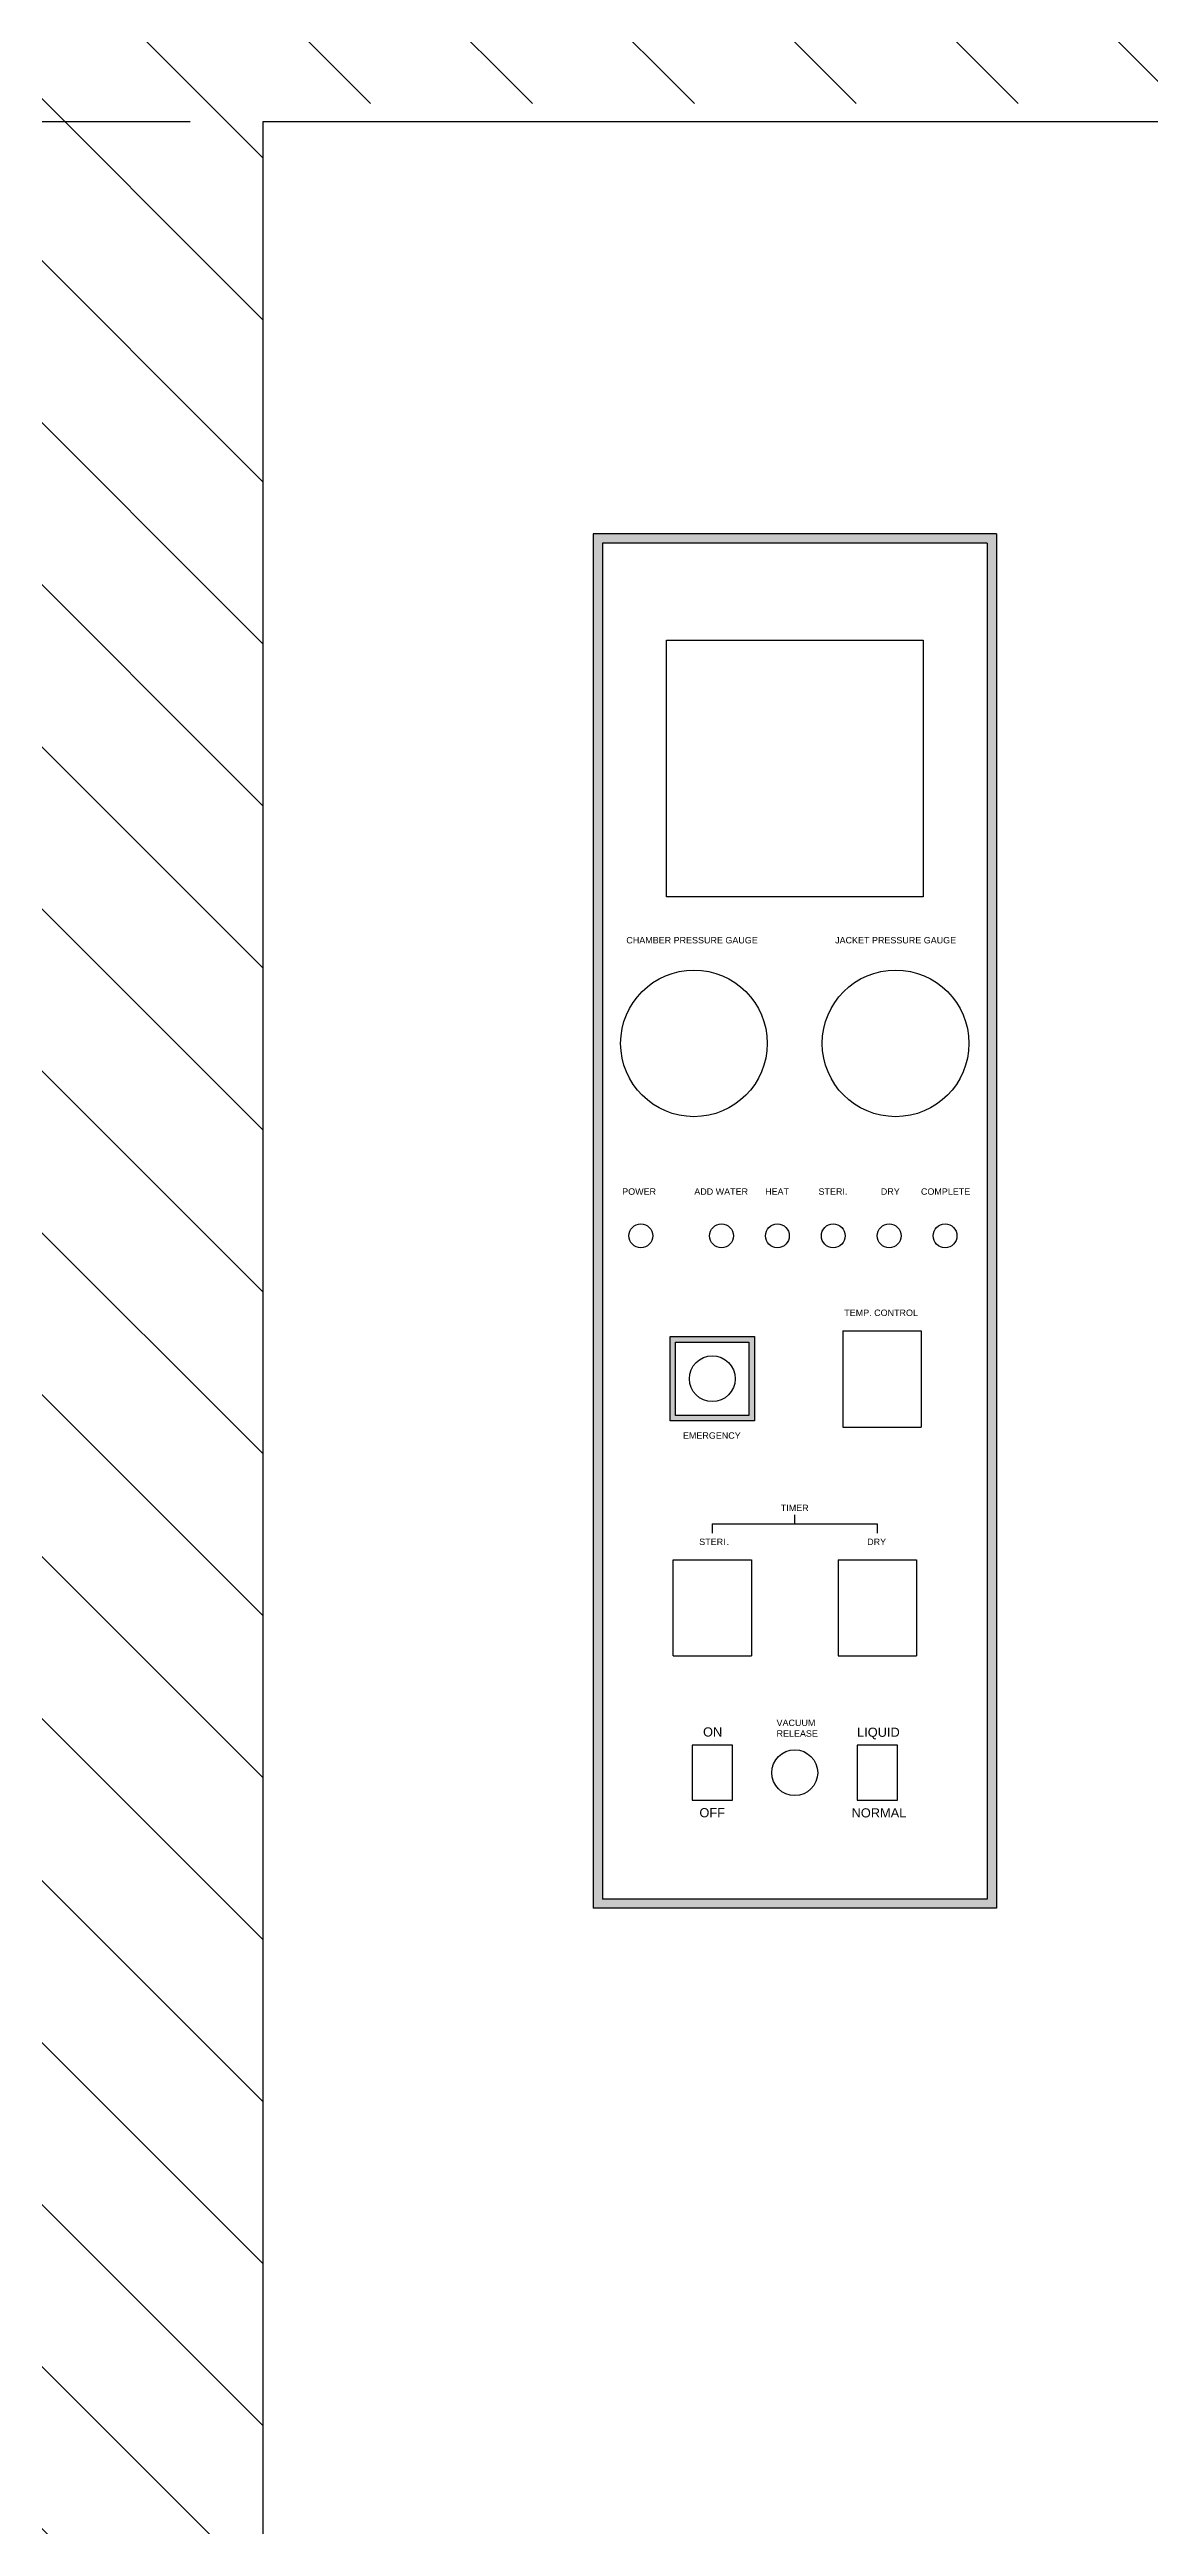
# Model space of a CAD drawing. Header units: millimetres. Extents: x -71403 to 149972, y -2963 to 10300.
# Drawn here: x 6011 to 6612, y 3540 to 4892 of the extents above; entities that cross this region are included whole.
import ezdxf

# ---------------------------------------------------------------- set-up
doc = ezdxf.new("R2010")
doc.units = ezdxf.units.MM
doc.header["$MEASUREMENT"] = 0
doc.layers.get('0').update_dxf_attribs({"lineweight": 25})
doc.layers.add('D', color=3, linetype='Continuous', lineweight=13)
doc.styles.get("Standard").update_dxf_attribs({"font": 'KAIU.TTF'})
doc.styles.add('STU25', font='isocp2.shx')
doc.dimstyles.new('STU25', dxfattribs={"dimscale": 40, "dimtxt": 2.5, "dimasz": 2, "dimexe": 0.6, "dimexo": 1, "dimgap": 1, "dimtad": 1, "dimdsep": 46, "dimtxsty": 'STU25', "dimcen": 2, "dimazin": 2, "dimtfac": 1, "dimtmove": 0, "dimatfit": 3, "dimfxl": 0, "dimtolj": 1, "dimtzin": 0, "dimarcsym": 0})

# ---------------------------------------------------------------- blocks, each defined once
blk = doc.blocks.new('*D4')
at = {"layer": 'D', "color": 0, "lineweight": -2}
for p, q in [((6087.6, 4852.6), (4875.2, 4852.6)), ((4899.2, 4772.6), (4899.2, 2862.6)), ((5287.6, 2782.6), (4875.2, 2782.6))]:
    blk.add_line(p, q, dxfattribs=at)
at = {"layer": 'D', "color": 0}
for points in [[(4885.8, 4772.6), (4912.5, 4772.6), (4899.2, 4852.6)], [(4885.8, 2862.6), (4912.5, 2862.6), (4899.2, 2782.6)]]:
    blk.add_solid(points, dxfattribs=at)
at = {"layer": 'Defpoints', "color": 0}
for p in [(6127.6, 4852.6), (4899.2, 2782.6), (5327.6, 2782.6)]:
    blk.add_point(p, dxfattribs=at)
at = {"layer": 'D', "color": 0, "insert": (4809.2, 3817.6), "char_height": 100, "attachment_point": 5, "rotation": 90, "style": 'STU25'}
blk.add_mtext('\\A1;2070', dxfattribs=at)

msp = doc.modelspace()

# ---------------------------------------------------------------- hatches: boundary and pattern name
h = msp.add_hatch(color=256)
h.paths.add_polyline_path([(6527.567, 4627.636), (6527.567, 3877.636), (6307.567, 3877.636), (6307.567, 4627.636)])
h.paths.add_polyline_path([(6522.567, 4622.636), (6522.567, 3882.636), (6312.567, 3882.636), (6312.567, 4622.636)], flags=16)
h = msp.add_hatch(color=256)
h.paths.add_polyline_path([(6395.567, 4189.636), (6349.567, 4189.636), (6349.567, 4143.636), (6395.567, 4143.636)])
h.paths.add_polyline_path([(6392.567, 4186.636), (6392.567, 4146.636), (6352.567, 4146.636), (6352.567, 4186.636)], flags=16)
at = {"layer": 'D'}
h = msp.add_hatch(dxfattribs=at)
h.set_pattern_fill('ANSI31', color=256, scale=500, angle=90, style=0)
h.paths.add_polyline_path([(5327.567, 6042.636), (8667.567, 6042.636), (8667.567, 4569.571), (7998.352, 4569.571), (7998.352, 2782.636), (7867.567, 2782.636), (7867.567, 2812.636), (7867.567, 3112.636), (7867.567, 4862.636), (6707.567, 4862.636), (6127.567, 4862.636), (6127.567, 2812.636), (6127.567, 2782.636), (5996.783, 2782.636), (5996.783, 4569.571), (5327.567, 4569.571)])

# ---------------------------------------------------------------- linework, layer by layer
for p, q in [((6127.567, 2802.636), (6127.567, 4852.636)), ((6127.567, 4852.636), (6707.567, 4852.636)), ((6307.567, 4627.636), (6307.567, 3877.636)), ((6527.567, 4627.636), (6307.567, 4627.636)), ((6527.567, 4627.636), (6527.567, 3877.636)), ((6312.567, 4622.636), (6312.567, 3882.636)), ((6522.567, 4622.636), (6312.567, 4622.636)), ((6522.567, 4622.636), (6522.567, 3882.636)), ((6443.769, 4192.77), (6443.769, 4140.27)), ((6443.769, 4192.77), (6486.469, 4192.77)), ((6486.469, 4192.77), (6486.469, 4140.27)), ((6443.769, 4140.27), (6486.469, 4140.27)), ((6372.567, 4087.386), (6372.567, 4082.386)), ((6372.567, 4087.386), (6462.567, 4087.386)), ((6417.567, 4087.386), (6417.567, 4092.386)), ((6462.567, 4087.386), (6462.567, 4082.386)), ((6351.217, 4067.886), (6393.917, 4067.886)), ((6351.217, 4015.386), (6351.217, 4067.886)), ((6393.917, 4067.886), (6393.917, 4015.386)), ((6441.217, 4067.886), (6483.917, 4067.886)), ((6441.217, 4067.886), (6441.217, 4015.386)), ((6483.917, 4067.886), (6483.917, 4015.386)), ((6351.217, 4015.386), (6393.917, 4015.386)), ((6441.217, 4015.386), (6483.917, 4015.386)), ((6522.567, 3882.636), (6312.567, 3882.636)), ((6527.567, 3877.636), (6307.567, 3877.636))]:
    msp.add_line(p, q)
for points in [[(6347.567, 4569.636), (6487.567, 4569.636), (6487.567, 4429.636), (6347.567, 4429.636)], [(6349.567, 4189.636), (6395.567, 4189.636), (6395.567, 4143.636), (6349.567, 4143.636)], [(6352.567, 4186.636), (6392.567, 4186.636), (6392.567, 4146.636), (6352.567, 4146.636)], [(6361.567, 3936.636), (6383.567, 3936.636), (6383.567, 3966.636), (6361.567, 3966.636)], [(6451.567, 3936.636), (6473.567, 3936.636), (6473.567, 3966.636), (6451.567, 3966.636)]]:
    msp.add_lwpolyline(points, close=True)
for centre, radius in [((6362.567, 4349.636), 40), ((6472.567, 4349.636), 40), ((6333.568, 4244.636), 6.5), ((6377.568, 4244.636), 6.5), ((6408.068, 4244.636), 6.5), ((6438.568, 4244.636), 6.5), ((6469.068, 4244.636), 6.5), ((6499.568, 4244.636), 6.5), ((6372.567, 4166.636), 12.5), ((6417.567, 3951.636), 12.5)]:
    msp.add_circle(centre, radius)

# ---------------------------------------------------------------- texts
for s, insert, char_height, width, attachment_point in [('{\\fArial|b0|i0|c0|p34;CHAMBER PRESSURE GAUGE}', (6325.654, 4407.688), 3.5, 77.43945, 1), ('{\\fArial|b0|i0|c0|p34;JACKET PRESSURE GAUGE}', (6439.589, 4407.688), 3.5, 67.407, 1), ('{\\fArial|b0|i0|c0|p34;POWER}', (6323.413, 4270.528), 3.5, 19.50054, 1), ('{\\fArial|b0|i0|c0|p34;ADD WATER}', (6377.413, 4268.761), 3.5, 29.9713, 5), ('{\\fArial|b0|i0|c0|p34;HEAT}', (6407.913, 4268.761), 3.5, 19, 5), ('{\\fArial|b0|i0|c0|p34;STERI.}', (6438.413, 4268.761), 3.5, 19, 5), ('{\\fArial|b0|i0|c0|p34;DRY}', (6464.533, 4270.528), 3.5, 14.99983, 1), ('{\\fArial|b0|i0|c0|p34;COMPLETE}', (6486.416, 4270.528), 3.5, 23.49974, 1), ('{\\fArial|b0|i0|c0|p34;TEMP. CONTROL}', (6444.579, 4204.386), 3.5, 56.42, 1), ('{\\fArial|b0|i0|c0|p34;EMERGENCY}', (6356.566, 4137.383), 3.5, 23.5, 1), ('{\\fArial|b0|i0|c0|p34;TIMER}', (6417.567, 4096.142), 3.5, 59.839, 5), ('{\\fArial|b0|i0|c0|p34;STERI}.', (6365.433, 4079.386), 3.5, 15.95257, 1), ('{\\fArial|b0|i0|c0|p34;DRY}', (6457.067, 4079.386), 3.5, 35.41234, 1), ('{\\fArial|b0|i0|c0|p34;ON}', (6367.53, 3976.377), 5, 14.49951, 1), ('{\\fArial|b0|i0|c0|p34;OFF}', (6365.53, 3932.317), 5, 16.49951, 1)]:
    msp.add_mtext(s, dxfattribs=dict(insert=insert, char_height=char_height, width=width, attachment_point=attachment_point))
at = {"attachment_point": 1}
for s, insert, char_height in [('{\\fArial|b0|i0|c0|p34;VACUUM\\PRELEASE}', (6407.629, 3980.611), 3.5), ('{\\fARIAL|b0|i0|c0|p34;LIQUID}', (6451.573, 3976.229), 5), ('{\\fArial|b0|i0|c0|p34;NORMAL}', (6448.573, 3932.229), 5)]:
    msp.add_mtext(s, dxfattribs=dict(at, insert=insert, char_height=char_height))

# ---------------------------------------------------------------- dimensions: what is measured, and where the dimension line sits
at = {"layer": 'D'}
dim = msp.add_linear_dim(base=(4899.173, 2782.636), p1=(6127.567, 4852.636), p2=(5327.567, 2782.636), angle=90, dimstyle='STU25', dxfattribs=at)
dim.commit()
dim.dimension.update_dxf_attribs({"geometry": '*D4', "text_midpoint": (4809.163, 3817.636)})

doc.saveas('drawing.dxf')
